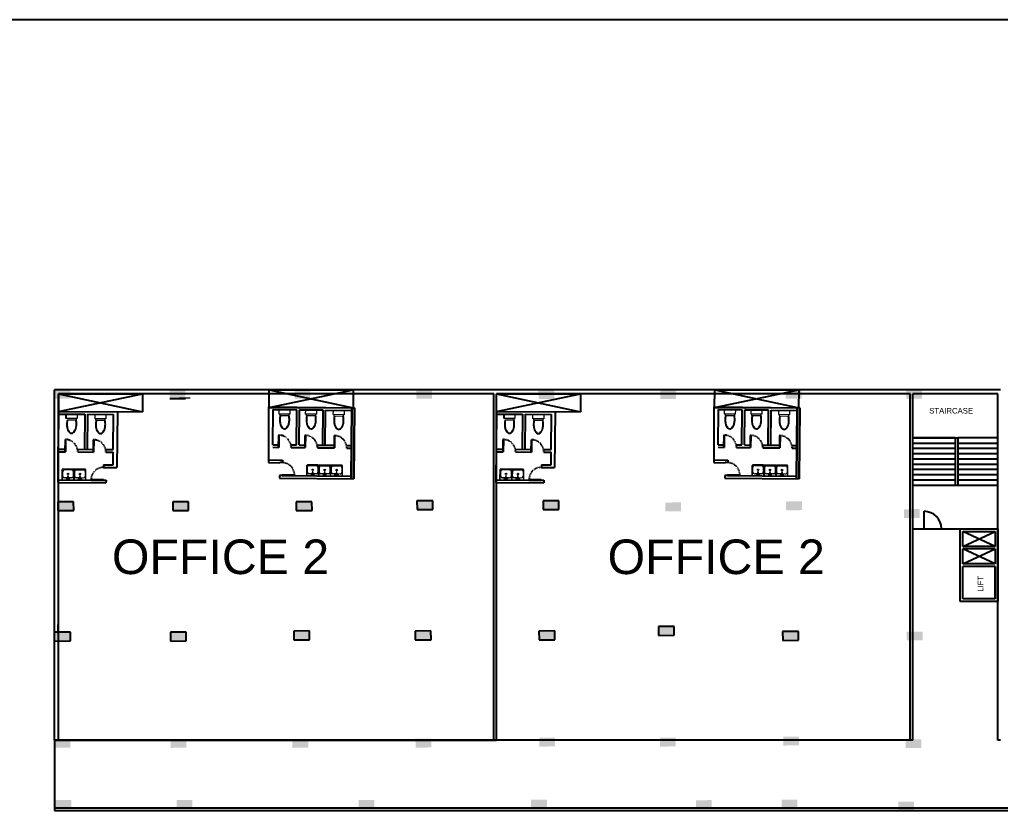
# Model space of a CAD drawing. Header units: millimetres. Extents: x 3888 to 203101, y 1597 to 141586.
# Drawn here: x 101660 to 157657, y 96447 to 141586 of the extents above; entities that cross this region are included whole.
import ezdxf

# ---------------------------------------------------------------- set-up
doc = ezdxf.new("R2010")
doc.units = ezdxf.units.MM
doc.linetypes.add('ACAD_ISO03W100', pattern=[30, 12, -18])
doc.layers.add('finiture', color=7, linetype='Continuous', lineweight=20)
doc.styles.add('DIM_FONT', font='SIMPLEX', dxfattribs={"width": 0.8})
doc.styles.get("Standard").update_dxf_attribs({"font": 'arial.ttf'})

msp = doc.modelspace()

# ---------------------------------------------------------------- hatches: boundary and pattern name
h = msp.add_hatch(color=256)
h.dxf.hatch_style = 1
h.paths.add_polyline_path([(104560, 119959), (104556, 120459), (103656, 120451), (103660, 119951)])
h = msp.add_hatch(color=256)
h.dxf.hatch_style = 1
h.paths.add_polyline_path([(111128, 119957), (111123, 120457), (110223, 120449), (110228, 119949)])
h = msp.add_hatch(color=256)
h.dxf.hatch_style = 1
h.paths.add_polyline_path([(118261, 119959), (118256, 120459), (117356, 120451), (117361, 119951)])
h = msp.add_hatch(color=256)
h.dxf.hatch_style = 1
h.paths.add_polyline_path([(125204, 119950), (125200, 120450), (124300, 120442), (124304, 119942)])
h = msp.add_hatch(color=256)
h.dxf.hatch_style = 1
h.paths.add_polyline_path([(132187, 119937), (132183, 120437), (131283, 120429), (131287, 119929)])
h = msp.add_hatch(color=256)
h.dxf.hatch_style = 1
h.paths.add_polyline_path([(139138, 119937), (139133, 120437), (138233, 120429), (138238, 119929)])
h = msp.add_hatch(color=256)
h.dxf.hatch_style = 1
h.paths.add_polyline_path([(146303, 119954), (146298, 120454), (145398, 120446), (145403, 119946)])
h = msp.add_hatch(color=256)
h.dxf.hatch_style = 1
h.paths.add_polyline_path([(153187, 119951), (153183, 120451), (152283, 120443), (152287, 119943)])
h = msp.add_hatch(color=256)
h.dxf.hatch_style = 1
h.paths.add_polyline_path([(104746, 113566), (104742, 114066), (103842, 114058), (103846, 113558)])
h = msp.add_hatch(color=256)
h.dxf.hatch_style = 1
h.paths.add_polyline_path([(111306, 113566), (111302, 114066), (110402, 114058), (110406, 113558)])
h = msp.add_hatch(color=256)
h.dxf.hatch_style = 1
h.paths.add_polyline_path([(118354, 113566), (118349, 114066), (117449, 114058), (117454, 113558)])
h = msp.add_hatch(color=256)
h.dxf.hatch_style = 1
h.paths.add_polyline_path([(125249, 113625), (125245, 114125), (124345, 114118), (124349, 113618)])
h = msp.add_hatch(color=256)
h.dxf.hatch_style = 1
h.paths.add_polyline_path([(132455, 113625), (132451, 114125), (131551, 114118), (131555, 113618)])
h = msp.add_hatch(color=256)
h.dxf.hatch_style = 1
h.paths.add_polyline_path([(139426, 113526), (139422, 114026), (138522, 114018), (138527, 113518)])
h = msp.add_hatch(color=256)
h.dxf.hatch_style = 1
h.paths.add_polyline_path([(146326, 113585), (146322, 114085), (145422, 114078), (145426, 113578)])
h = msp.add_hatch(color=256)
h.dxf.hatch_style = 1
h.paths.add_polyline_path([(153053, 113145), (153049, 113645), (152149, 113637), (152153, 113137)])
h = msp.add_hatch(color=256)
h.dxf.hatch_style = 1
h.paths.add_polyline_path([(104564, 106122), (104559, 106622), (103659, 106614), (103664, 106115)])
h = msp.add_hatch(color=256)
h.dxf.hatch_style = 1
h.paths.add_polyline_path([(111173, 106122), (111169, 106622), (110269, 106614), (110273, 106115)])
h = msp.add_hatch(color=256)
h.dxf.hatch_style = 1
h.paths.add_polyline_path([(118217, 106188), (118213, 106688), (117313, 106680), (117317, 106180)])
h = msp.add_hatch(color=256)
h.dxf.hatch_style = 1
h.paths.add_polyline_path([(125151, 106188), (125147, 106688), (124247, 106680), (124251, 106180)])
h = msp.add_hatch(color=256)
h.dxf.hatch_style = 1
h.paths.add_polyline_path([(132217, 106188), (132212, 106688), (131312, 106680), (131317, 106180)])
h = msp.add_hatch(color=256)
h.dxf.hatch_style = 1
h.paths.add_polyline_path([(139036, 106444), (139032, 106944), (138132, 106937), (138136, 106437)])
h = msp.add_hatch(color=256)
h.dxf.hatch_style = 1
h.paths.add_polyline_path([(146127, 106157), (146123, 106657), (145223, 106650), (145227, 106150)])
h = msp.add_hatch(color=256)
h.dxf.hatch_style = 1
h.paths.add_polyline_path([(153216, 106157), (153211, 106657), (152311, 106650), (152316, 106150)])
h = msp.add_hatch(color=256)
h.dxf.hatch_style = 1
h.paths.add_polyline_path([(104556, 100024), (104552, 100524), (103652, 100516), (103656, 100016)])
h = msp.add_hatch(color=256)
h.dxf.hatch_style = 1
h.paths.add_polyline_path([(111188, 100024), (111184, 100524), (110284, 100516), (110288, 100016)])
h = msp.add_hatch(color=256)
h.dxf.hatch_style = 1
h.paths.add_polyline_path([(118140, 100024), (118136, 100524), (117236, 100516), (117240, 100016)])
h = msp.add_hatch(color=256)
h.dxf.hatch_style = 1
h.paths.add_polyline_path([(125165, 100038), (125161, 100538), (124261, 100531), (124265, 100031)])
h = msp.add_hatch(color=256)
h.dxf.hatch_style = 1
h.paths.add_polyline_path([(132234, 100097), (132230, 100597), (131330, 100589), (131334, 100089)])
h = msp.add_hatch(color=256)
h.dxf.hatch_style = 1
h.paths.add_polyline_path([(139117, 100097), (139113, 100597), (138213, 100589), (138217, 100089)])
h = msp.add_hatch(color=256)
h.dxf.hatch_style = 1
h.paths.add_polyline_path([(146166, 100157), (146162, 100657), (145262, 100649), (145266, 100149)])
h = msp.add_hatch(color=256)
h.dxf.hatch_style = 1
h.paths.add_polyline_path([(153146, 100012), (153141, 100512), (152241, 100504), (152246, 100004)])
h = msp.add_hatch(color=256)
h.dxf.hatch_style = 1
h.paths.add_polyline_path([(104612, 96547), (104608, 97047), (103708, 97040), (103712, 96540)])
h = msp.add_hatch(color=256)
h.dxf.hatch_style = 1
h.paths.add_polyline_path([(111522, 96547), (111517, 97047), (110618, 97040), (110622, 96540)])
h = msp.add_hatch(color=256)
h.dxf.hatch_style = 1
h.paths.add_polyline_path([(121912, 96549), (121908, 97049), (121008, 97041), (121012, 96541)])
h = msp.add_hatch(color=256)
h.dxf.hatch_style = 1
h.paths.add_polyline_path([(131767, 96565), (131763, 97065), (130863, 97057), (130867, 96557)])
h = msp.add_hatch(color=256)
h.dxf.hatch_style = 1
h.paths.add_polyline_path([(141172, 96532), (141168, 97032), (140268, 97024), (140272, 96524)])
h = msp.add_hatch(color=256)
h.dxf.hatch_style = 1
h.paths.add_polyline_path([(146073, 96567), (146068, 97067), (145168, 97059), (145173, 96559)])
h = msp.add_hatch(color=256)
h.dxf.hatch_style = 1
h.paths.add_polyline_path([(152727, 96454), (152723, 96954), (151823, 96947), (151827, 96447)])

# ---------------------------------------------------------------- linework, layer by layer
for p, q in [((3888, 141586), (203101, 141586)), ((157657, 120448), (103657, 120448)), ((103657, 100448), (103657, 120448)), ((115913, 119448), (115917, 120448)), ((115913, 119448), (120713, 120448)), ((115917, 120448), (120713, 120448)), ((115917, 120448), (120713, 119428)), ((120713, 120448), (120709, 119428)), ((141341, 119448), (141346, 120448)), ((141341, 119448), (146141, 120448)), ((141346, 120448), (146141, 120448)), ((141346, 120448), (146141, 119428)), ((146141, 120448), (146137, 119428)), ((103887, 120218), (103847, 116169)), ((103882, 119218), (103887, 120218)), ((103882, 119218), (108682, 120218)), ((128737, 120218), (103887, 120218)), ((103887, 100448), (103887, 120218)), ((103887, 120218), (108682, 120218)), ((103887, 120218), (108682, 119198)), ((108682, 120218), (108678, 119198)), ((110228, 119949), (111128, 119957)), ((128737, 100448), (128737, 120218)), ((128882, 119218), (128887, 120218)), ((128882, 119218), (133682, 120218)), ((152507, 120218), (128887, 120218)), ((128887, 100448), (128887, 120218)), ((128887, 120218), (133682, 120218)), ((128887, 120218), (133682, 119198)), ((133682, 120218), (133678, 119198)), ((152507, 100448), (152507, 120218)), ((157507, 120218), (152657, 120218)), ((152657, 100448), (152657, 120218)), ((157507, 120218), (152657, 120218)), ((157507, 100448), (157507, 120218)), ((115864, 119474), (120784, 119427)), ((115864, 119474), (115864, 116301)), ((115913, 119448), (120713, 119428)), ((116114, 117321), (116133, 119321)), ((116133, 119321), (117483, 119308)), ((117464, 117308), (117483, 119308)), ((117614, 117306), (117633, 119306)), ((117673, 119317), (117633, 119318)), ((117633, 119318), (118983, 119305)), ((118964, 117293), (118983, 119293)), ((119114, 117292), (119133, 119292)), ((119133, 119292), (120633, 119277)), ((120595, 115378), (120634, 119429)), ((120634, 119429), (120595, 115378)), ((120614, 117277), (120633, 119277)), ((120745, 115377), (120784, 119427)), ((120784, 119427), (120745, 115377)), ((141293, 119474), (146213, 119427)), ((141293, 119474), (141293, 116301)), ((141341, 119448), (146141, 119428)), ((141542, 117321), (141562, 119321)), ((141562, 119321), (142912, 119308)), ((142892, 117308), (142912, 119308)), ((143042, 117306), (143062, 119306)), ((143101, 119317), (143062, 119318)), ((143062, 119318), (144412, 119305)), ((144392, 117293), (144411, 119293)), ((144542, 117292), (144561, 119292)), ((144561, 119292), (146061, 119277)), ((146024, 115378), (146063, 119429)), ((146063, 119429), (146024, 115378)), ((146042, 117277), (146061, 119277)), ((146174, 115377), (146213, 119427)), ((146213, 119427), (146174, 115377)), ((103881, 119221), (103842, 115172)), ((103879, 119071), (105379, 119056)), ((103881, 119221), (107239, 119189)), ((103882, 119218), (108682, 119198)), ((104317, 118818), (104319, 119066)), ((105379, 119056), (105360, 117056)), ((105529, 119055), (105510, 117055)), ((105529, 119055), (107029, 119040)), ((107010, 117040), (107029, 119040)), ((107239, 119189), (107208, 116016)), ((128881, 119221), (128842, 115172)), ((128879, 119071), (130379, 119056)), ((128881, 119221), (132239, 119189)), ((128882, 119218), (133682, 119198)), ((129317, 118818), (129319, 119066)), ((130379, 119056), (130360, 117056)), ((130529, 119055), (130510, 117055)), ((130529, 119055), (132029, 119040)), ((132010, 117040), (132029, 119040)), ((132239, 119189), (132208, 116016)), ((104255, 117617), (104248, 116917)), ((104284, 117617), (104255, 117617)), ((104284, 117617), (104277, 116917)), ((105863, 117601), (105857, 116901)), ((105892, 117601), (105863, 117601)), ((105892, 117601), (105886, 116901)), ((116435, 117868), (116428, 117168)), ((116464, 117867), (116435, 117868)), ((116464, 117867), (116457, 117168)), ((117945, 117853), (117938, 117153)), ((117974, 117853), (117945, 117853)), ((117974, 117853), (117967, 117153)), ((119617, 117837), (119610, 117137)), ((119646, 117837), (119617, 117837)), ((119646, 117837), (119639, 117137)), ((129255, 117617), (129248, 116917)), ((129284, 117617), (129255, 117617)), ((129284, 117617), (129277, 116917)), ((130863, 117601), (130857, 116901)), ((130892, 117601), (130863, 117601)), ((130892, 117601), (130886, 116901)), ((141863, 117868), (141857, 117168)), ((141892, 117867), (141863, 117868)), ((141892, 117867), (141886, 117168)), ((143373, 117853), (143366, 117153)), ((143402, 117853), (143373, 117853)), ((143402, 117853), (143395, 117153)), ((145046, 117837), (145039, 117137)), ((145075, 117837), (145046, 117837)), ((145075, 117837), (145068, 117137)), ((155082, 117718), (152657, 117718)), ((152657, 117718), (155232, 117718)), ((155082, 117718), (155082, 115018)), ((157507, 117718), (155232, 117718)), ((155232, 117718), (155232, 115018)), ((103860, 117071), (104278, 117067)), ((104962, 117060), (105858, 117051)), ((106571, 117044), (107010, 117040)), ((116112, 117171), (116457, 117168)), ((116114, 117321), (116430, 117318)), ((117142, 117311), (117464, 117308)), ((117157, 117161), (117967, 117153)), ((117614, 117306), (117939, 117303)), ((118652, 117296), (119641, 117287)), ((118667, 117146), (119639, 117137)), ((120325, 117280), (120614, 117277)), ((120339, 117130), (120612, 117127)), ((120597, 115528), (120612, 117127)), ((128860, 117071), (129278, 117067)), ((129962, 117060), (130858, 117051)), ((131571, 117044), (132010, 117040)), ((141541, 117171), (141886, 117168)), ((141542, 117321), (141858, 117318)), ((142571, 117311), (142892, 117308)), ((142586, 117161), (143395, 117153)), ((143042, 117306), (143368, 117303)), ((144081, 117296), (145069, 117287)), ((144095, 117146), (145068, 117137)), ((145753, 117280), (146042, 117277)), ((145768, 117130), (146041, 117127)), ((146025, 115528), (146041, 117127)), ((152657, 117418), (155082, 117418)), ((152657, 117118), (155082, 117118)), ((155232, 117418), (157507, 117418)), ((155232, 117118), (157507, 117118)), ((103859, 116921), (104277, 116917)), ((104977, 116910), (105886, 116901)), ((106586, 116894), (107008, 116890)), ((107001, 116168), (107008, 116890)), ((128859, 116921), (129277, 116917)), ((129977, 116910), (130886, 116901)), ((131586, 116894), (132008, 116890)), ((132001, 116168), (132008, 116890)), ((152657, 116818), (155082, 116818)), ((152657, 116518), (155082, 116518)), ((155232, 116818), (157507, 116818)), ((155232, 116518), (157507, 116518)), ((106451, 116173), (106449, 116026)), ((106449, 116026), (106599, 116024)), ((106451, 116173), (107001, 116168)), ((106599, 116022), (107208, 116016)), ((115864, 116448), (116662, 116443)), ((115864, 116304), (116511, 116294)), ((116511, 116297), (116511, 116294)), ((116661, 116296), (116511, 116297)), ((116662, 116443), (116661, 116296)), ((131451, 116173), (131449, 116026)), ((131449, 116026), (131599, 116024)), ((131451, 116173), (132001, 116168)), ((131599, 116022), (132208, 116016)), ((141293, 116448), (142090, 116443)), ((141293, 116304), (141939, 116294)), ((141939, 116297), (141939, 116294)), ((142089, 116296), (141939, 116297)), ((142090, 116443), (142089, 116296)), ((152657, 116218), (155082, 116218)), ((152657, 115918), (155082, 115918)), ((155232, 116218), (157507, 116218)), ((155232, 115918), (157507, 115918)), ((116504, 115568), (116502, 115418)), ((116502, 115418), (120745, 115377)), ((116654, 115567), (116504, 115568)), ((116654, 115596), (116654, 115567)), ((117354, 115589), (116654, 115596)), ((116654, 115567), (120597, 115528)), ((117354, 115560), (116654, 115567)), ((117354, 115589), (117354, 115560)), ((141932, 115568), (141931, 115418)), ((141931, 115418), (146174, 115377)), ((142082, 115567), (141932, 115568)), ((142082, 115596), (142082, 115567)), ((142782, 115589), (142082, 115596)), ((142082, 115567), (146025, 115528)), ((142782, 115560), (142082, 115567)), ((142782, 115589), (142782, 115560)), ((152657, 115618), (155082, 115618)), ((155232, 115618), (157507, 115618)), ((103842, 115172), (106591, 115145)), ((103843, 115322), (106442, 115297)), ((105743, 115332), (105742, 115303)), ((105742, 115303), (106442, 115297)), ((105743, 115332), (106443, 115326)), ((106443, 115326), (106442, 115297)), ((106442, 115297), (106592, 115295)), ((106592, 115295), (106591, 115145)), ((128842, 115172), (131591, 115145)), ((128843, 115322), (131442, 115297)), ((130743, 115332), (130742, 115303)), ((130742, 115303), (131442, 115297)), ((130743, 115332), (131443, 115326)), ((131443, 115326), (131442, 115297)), ((131442, 115297), (131592, 115295)), ((131592, 115295), (131591, 115145)), ((152657, 115318), (155082, 115318)), ((152657, 115018), (157507, 115018)), ((155232, 115318), (157507, 115318)), ((104742, 114066), (103842, 114058)), ((103842, 114058), (103846, 113558)), ((104746, 113566), (104742, 114066)), ((111302, 114066), (110402, 114058)), ((110402, 114058), (110406, 113558)), ((111306, 113566), (111302, 114066)), ((118349, 114066), (117449, 114058)), ((117449, 114058), (117454, 113558)), ((118354, 113566), (118349, 114066)), ((125245, 114125), (124345, 114118)), ((124345, 114118), (124349, 113618)), ((125249, 113625), (125245, 114125)), ((132451, 114125), (131551, 114118)), ((131551, 114118), (131555, 113618)), ((132455, 113625), (132451, 114125)), ((103846, 113558), (104746, 113566)), ((110406, 113558), (111306, 113566)), ((117454, 113558), (118354, 113566)), ((124349, 113618), (125249, 113625)), ((131555, 113618), (132455, 113625)), ((152657, 112518), (152657, 113518)), ((153296, 112518), (153296, 113518)), ((152657, 112518), (157507, 112518)), ((155357, 110368), (155357, 112518)), ((155357, 112518), (157357, 112518)), ((155507, 111518), (155507, 112368)), ((155507, 111518), (157357, 112368)), ((157357, 111518), (155507, 112368)), ((155507, 112368), (157357, 112368)), ((157357, 112368), (157357, 111518)), ((157507, 112518), (157507, 108368)), ((157357, 111518), (155507, 111518)), ((157357, 111368), (155507, 111368)), ((155507, 110518), (155507, 111368)), ((155507, 110518), (157357, 111368)), ((157357, 110518), (155507, 111368)), ((157357, 111368), (157357, 110518)), ((155357, 108368), (155357, 110368)), ((157357, 110518), (155507, 110518)), ((157357, 110368), (155507, 110368)), ((155507, 108518), (155507, 110368)), ((157357, 108518), (157357, 110368)), ((157357, 110368), (157357, 108518)), ((157357, 108368), (155357, 108368)), ((157507, 108368), (155357, 108368)), ((157357, 108518), (155507, 108518)), ((103833, 107055), (103837, 106555)), ((104559, 106622), (103659, 106614)), ((104564, 106122), (104559, 106622)), ((111169, 106622), (110269, 106614)), ((110269, 106614), (110273, 106115)), ((111173, 106122), (111169, 106622)), ((118213, 106688), (117313, 106680)), ((117313, 106680), (117317, 106180)), ((118217, 106188), (118213, 106688)), ((125147, 106688), (124247, 106680)), ((124247, 106680), (124251, 106180)), ((125151, 106188), (125147, 106688)), ((132212, 106688), (131312, 106680)), ((131312, 106680), (131317, 106180)), ((132217, 106188), (132212, 106688)), ((139032, 106944), (138132, 106937)), ((138132, 106937), (138136, 106437)), ((138136, 106437), (139036, 106444)), ((139036, 106444), (139032, 106944)), ((146123, 106657), (145223, 106650)), ((145223, 106650), (145227, 106150)), ((146127, 106157), (146123, 106657)), ((103664, 106115), (104564, 106122)), ((110273, 106115), (111173, 106122)), ((117317, 106180), (118217, 106188)), ((124251, 106180), (125151, 106188)), ((131317, 106180), (132217, 106188)), ((145227, 106150), (146127, 106157)), ((152657, 100448), (152657, 101218)), ((103657, 100448), (108207, 100448)), ((137657, 100448), (103657, 100448)), ((103657, 100448), (106157, 100448)), ((103657, 100448), (103657, 96448)), ((103887, 100448), (128887, 100448)), ((152657, 100448), (137657, 100448)), ((157657, 100448), (157507, 100448)), ((157657, 100448), (157507, 100448)), ((103657, 96598), (172657, 96598)), ((103657, 96448), (172657, 96448))]:
    msp.add_line(p, q)
at = {"linetype": 'ACAD_ISO03W100'}
for centre, start, end in [((104277, 116917), 359.4448, 89.4448), ((105886, 116901), 359.4448, 89.4448), ((116457, 117168), 359.4448, 89.4448), ((117967, 117153), 359.4448, 89.4448), ((119639, 117137), 359.4448, 89.4448), ((129277, 116917), 359.4448, 89.4448), ((130886, 116901), 359.4448, 89.4448), ((141886, 117168), 359.4448, 89.4448), ((143395, 117153), 359.4448, 89.4448), ((145068, 117137), 359.4448, 89.4448), ((106443, 115326), 89.4448, 179.4448), ((116654, 115596), 359.4448, 89.4448), ((131443, 115326), 89.4448, 179.4448), ((142082, 115596), 359.4448, 89.4448)]:
    msp.add_arc(centre, 700, start, end, dxfattribs=at)
msp.add_arc((153296, 112518), 1000, 0, 90)
at = {"layer": 'finiture'}
for p, q in [((110774, 120001), (111395, 119995)), ((116474, 119069), (116477, 119317)), ((116477, 119317), (117097, 119311)), ((117097, 119311), (117095, 119063)), ((117991, 119071), (117994, 119319)), ((117994, 119319), (118615, 119313)), ((118615, 119313), (118612, 119065)), ((119570, 119039), (119573, 119287)), ((120193, 119281), (120191, 119033)), ((141903, 119069), (141905, 119317)), ((141905, 119317), (142526, 119311)), ((142526, 119311), (142523, 119063)), ((143420, 119071), (143422, 119319)), ((143422, 119319), (144043, 119313)), ((144043, 119313), (144041, 119065)), ((144999, 119039), (145001, 119287)), ((145622, 119281), (145619, 119033)), ((104937, 118812), (104317, 118818)), ((104370, 118742), (104896, 118737)), ((104900, 118739), (104901, 118813)), ((104940, 119060), (104937, 118812)), ((105967, 118802), (105969, 119050)), ((106587, 118796), (105967, 118802)), ((105969, 119050), (106590, 119044)), ((106020, 118726), (106020, 118802)), ((106020, 118726), (106546, 118721)), ((106550, 118723), (106550, 118797)), ((106590, 119044), (106587, 118796)), ((117095, 119063), (116474, 119069)), ((116527, 118992), (116528, 119069)), ((116528, 118993), (117054, 118987)), ((117058, 118990), (117058, 119064)), ((118612, 119065), (117991, 119071)), ((118045, 118994), (118045, 119071)), ((118045, 118994), (118571, 118989)), ((118575, 118992), (118575, 119066)), ((120191, 119033), (119570, 119039)), ((119623, 118963), (119624, 119039)), ((119624, 118963), (120150, 118958)), ((120153, 118961), (120154, 119034)), ((129937, 118812), (129317, 118818)), ((129370, 118742), (129896, 118737)), ((129900, 118739), (129901, 118813)), ((129940, 119060), (129937, 118812)), ((130967, 118802), (130969, 119050)), ((131587, 118796), (130967, 118802)), ((130969, 119050), (131590, 119044)), ((131020, 118726), (131020, 118802)), ((131020, 118726), (131546, 118721)), ((131550, 118723), (131550, 118797)), ((131590, 119044), (131587, 118796)), ((142523, 119063), (141903, 119069)), ((141956, 118992), (141957, 119069)), ((141957, 118993), (142483, 118987)), ((142486, 118990), (142487, 119064)), ((144041, 119065), (143420, 119071)), ((143473, 118994), (143474, 119071)), ((143474, 118994), (144000, 118989)), ((144003, 118992), (144004, 119066)), ((145619, 119033), (144999, 119039)), ((145052, 118963), (145053, 119039)), ((145052, 118963), (145579, 118958)), ((145582, 118961), (145583, 119034)), ((104725, 115933), (104133, 115939)), ((105405, 115927), (104813, 115933)), ((118052, 115595), (118058, 116131)), ((118058, 116131), (118053, 115595)), ((118097, 115750), (118100, 116046)), ((118693, 116167), (118101, 116173)), ((118185, 116130), (118608, 116125)), ((118692, 116040), (118689, 115744)), ((118729, 115589), (118735, 116124)), ((118735, 115589), (118740, 116124)), ((118741, 116124), (118736, 115589)), ((118780, 115743), (118782, 116039)), ((119376, 116160), (118784, 116166)), ((118868, 116123), (119291, 116119)), ((119374, 116034), (119371, 115738)), ((119412, 115582), (119417, 116118)), ((119423, 116118), (119418, 115582)), ((119418, 115582), (119423, 116118)), ((119462, 115737), (119465, 116033)), ((120058, 116154), (119466, 116159)), ((119550, 116116), (119973, 116112)), ((120057, 116027), (120054, 115731)), ((120095, 115576), (120100, 116111)), ((129725, 115933), (129133, 115939)), ((130405, 115927), (129813, 115933)), ((143487, 116131), (143481, 115595)), ((143481, 115595), (143486, 116131)), ((143525, 115750), (143528, 116046)), ((144121, 116167), (143529, 116173)), ((143613, 116130), (144036, 116125)), ((144120, 116040), (144117, 115744)), ((144158, 115589), (144163, 116124)), ((144169, 116124), (144164, 115589)), ((144164, 115589), (144169, 116124)), ((144208, 115743), (144211, 116039)), ((144804, 116160), (144212, 116166)), ((144296, 116123), (144719, 116119)), ((144803, 116034), (144800, 115738)), ((144841, 115582), (144846, 116118)), ((144846, 115582), (144851, 116118)), ((144852, 116118), (144847, 115582)), ((144890, 115737), (144893, 116033)), ((145486, 116154), (144895, 116159)), ((144979, 116116), (145401, 116112)), ((145485, 116027), (145482, 115731)), ((145523, 115576), (145528, 116111)), ((104091, 115897), (104085, 115362)), ((104085, 115362), (104090, 115897)), ((104129, 115516), (104132, 115812)), ((104389, 115429), (104213, 115431)), ((104217, 115896), (104640, 115892)), ((104412, 115570), (104382, 115401)), ((104466, 115372), (104382, 115373)), ((104440, 115570), (104412, 115570)), ((104466, 115400), (104440, 115570)), ((104636, 115427), (104460, 115429)), ((104724, 115807), (104721, 115511)), ((104762, 115355), (104767, 115891)), ((104771, 115891), (104765, 115355)), ((104765, 115355), (104770, 115891)), ((104809, 115510), (104812, 115806)), ((105069, 115423), (104893, 115424)), ((104897, 115889), (105320, 115885)), ((105146, 115366), (105061, 115366)), ((105092, 115563), (105062, 115395)), ((105120, 115563), (105092, 115563)), ((105146, 115394), (105120, 115563)), ((105316, 115420), (105140, 115422)), ((105404, 115800), (105401, 115504)), ((105442, 115349), (105447, 115884)), ((118095, 115553), (118687, 115547)), ((118357, 115663), (118181, 115665)), ((118379, 115804), (118349, 115635)), ((118434, 115606), (118349, 115607)), ((118407, 115803), (118379, 115804)), ((118434, 115634), (118407, 115803)), ((118603, 115660), (118427, 115662)), ((118778, 115546), (119369, 115540)), ((119039, 115656), (118863, 115658)), ((119062, 115797), (119032, 115628)), ((119116, 115599), (119032, 115600)), ((119090, 115797), (119062, 115797)), ((119117, 115627), (119090, 115797)), ((119286, 115654), (119110, 115656)), ((119460, 115539), (120052, 115534)), ((119722, 115650), (119546, 115651)), ((119799, 115592), (119714, 115593)), ((119744, 115790), (119715, 115621)), ((119773, 115790), (119744, 115790)), ((119799, 115621), (119773, 115790)), ((119968, 115647), (119792, 115649)), ((129091, 115897), (129085, 115362)), ((129085, 115362), (129090, 115897)), ((129129, 115516), (129132, 115812)), ((129389, 115429), (129213, 115431)), ((129217, 115896), (129640, 115892)), ((129412, 115570), (129382, 115401)), ((129466, 115372), (129382, 115373)), ((129440, 115570), (129412, 115570)), ((129466, 115400), (129440, 115570)), ((129636, 115427), (129460, 115429)), ((129724, 115807), (129721, 115511)), ((129762, 115355), (129767, 115891)), ((129771, 115891), (129765, 115355)), ((129765, 115355), (129770, 115891)), ((129809, 115510), (129812, 115806)), ((130069, 115423), (129893, 115424)), ((129897, 115889), (130320, 115885)), ((130146, 115366), (130061, 115366)), ((130092, 115563), (130062, 115395)), ((130120, 115563), (130092, 115563)), ((130146, 115394), (130120, 115563)), ((130316, 115420), (130140, 115422)), ((130404, 115800), (130401, 115504)), ((130442, 115349), (130447, 115884)), ((143523, 115553), (144115, 115547)), ((143785, 115663), (143609, 115665)), ((143808, 115804), (143778, 115635)), ((143862, 115606), (143778, 115607)), ((143836, 115803), (143808, 115804)), ((143862, 115634), (143836, 115803)), ((144032, 115660), (143856, 115662)), ((144206, 115546), (144798, 115540)), ((144468, 115656), (144292, 115658)), ((144545, 115599), (144460, 115600)), ((144490, 115797), (144461, 115628)), ((144519, 115797), (144490, 115797)), ((144545, 115627), (144519, 115797)), ((144714, 115654), (144538, 115656)), ((144889, 115539), (145480, 115534)), ((145150, 115650), (144974, 115651)), ((145173, 115790), (145143, 115621)), ((145227, 115592), (145143, 115593)), ((145201, 115790), (145173, 115790)), ((145228, 115621), (145201, 115790)), ((145397, 115647), (145221, 115649)), ((104127, 115319), (104719, 115313)), ((104807, 115312), (105399, 115307)), ((129127, 115319), (129719, 115313)), ((129807, 115312), (130399, 115307))]:
    msp.add_line(p, q, dxfattribs=at)
for centre, radius in [((118394, 115888), 42.3), ((119077, 115881), 42.3), ((119759, 115875), 42.3), ((143823, 115888), 42.3), ((144505, 115881), 42.3), ((145188, 115875), 42.3), ((104353, 115387), 28.2), ((104427, 115654), 42.3), ((104494, 115386), 28.2), ((105033, 115381), 28.2), ((105107, 115648), 42.3), ((105174, 115379), 28.2), ((118321, 115621), 28.2), ((118462, 115620), 28.2), ((119004, 115614), 28.2), ((119145, 115613), 28.2), ((119686, 115608), 28.2), ((119827, 115606), 28.2), ((129353, 115387), 28.2), ((129427, 115654), 42.3), ((129494, 115386), 28.2), ((130033, 115381), 28.2), ((130107, 115648), 42.3), ((130174, 115379), 28.2), ((143749, 115621), 28.2), ((143890, 115620), 28.2), ((144432, 115614), 28.2), ((144573, 115613), 28.2), ((145115, 115608), 28.2), ((145256, 115606), 28.2)]:
    msp.add_circle(centre, radius, dxfattribs=at)
for centre, radius, start, end in [((105346, 118492), 1007, 166.8862, 179.4448), ((104993, 118574), 608, 164.9364, 166.8862), ((104271, 118581), 608, 12.0034, 13.9533), ((104271, 118581), 645, 12.0034, 13.9533), ((103916, 118506), 1007, 359.4448, 12.0034), ((106643, 118558), 645, 164.9364, 166.8862), ((106643, 118558), 608, 164.9364, 166.8862), ((105920, 118565), 645, 12.0034, 13.9533), ((117504, 118743), 1007, 166.8862, 192.0034), ((117151, 118825), 645, 164.9364, 166.8862), ((117504, 118743), 970, 166.8862, 179.4448), ((117504, 118743), 970, 179.4448, 192.0034), ((117151, 118825), 608, 164.9364, 166.8862), ((116428, 118832), 608, 12.0034, 13.9533), ((116074, 118757), 970, 346.8862, 359.4448), ((116074, 118757), 970, 359.4448, 12.0034), ((116428, 118832), 645, 12.0034, 13.9533), ((116074, 118757), 1007, 346.8862, 359.4448), ((116074, 118757), 1007, 359.4448, 12.0034), ((119021, 118745), 1007, 166.8862, 192.0034), ((118668, 118827), 645, 164.9364, 166.8862), ((119021, 118745), 970, 166.8862, 179.4448), ((119021, 118745), 970, 179.4448, 192.0034), ((118668, 118827), 608, 164.9364, 166.8862), ((117945, 118834), 608, 12.0034, 13.9533), ((117591, 118758), 970, 346.8862, 359.4448), ((117591, 118758), 970, 359.4448, 12.0034), ((117945, 118834), 645, 12.0034, 13.9533), ((117591, 118758), 1007, 346.8862, 359.4448), ((117591, 118758), 1007, 359.4448, 12.0034), ((120600, 118713), 1007, 166.8862, 179.4448), ((120600, 118713), 1007, 179.4448, 192.0034), ((120247, 118795), 645, 164.9364, 166.8862), ((120600, 118713), 970, 166.8862, 179.4448), ((120600, 118713), 970, 179.4448, 192.0034), ((120247, 118795), 608, 164.9364, 166.8862), ((119524, 118802), 608, 12.0034, 13.9533), ((119170, 118727), 970, 346.8862, 359.4448), ((119170, 118727), 970, 359.4448, 12.0034), ((119524, 118802), 645, 12.0034, 13.9533), ((119170, 118727), 1007, 346.8862, 359.4448), ((119170, 118727), 1007, 359.4448, 12.0034), ((130346, 118492), 1007, 166.8862, 179.4448), ((129993, 118574), 608, 164.9364, 166.8862), ((129271, 118581), 608, 12.0034, 13.9533), ((129271, 118581), 645, 12.0034, 13.9533), ((128916, 118506), 1007, 359.4448, 12.0034), ((131643, 118558), 645, 164.9364, 166.8862), ((131643, 118558), 608, 164.9364, 166.8862), ((130920, 118565), 645, 12.0034, 13.9533), ((142932, 118743), 1007, 166.8862, 192.0034), ((142579, 118825), 645, 164.9364, 166.8862), ((142932, 118743), 970, 166.8862, 179.4448), ((142932, 118743), 970, 179.4448, 192.0034), ((142579, 118825), 608, 164.9364, 166.8862), ((141857, 118832), 608, 12.0034, 13.9533), ((141502, 118757), 970, 346.8862, 359.4448), ((141502, 118757), 970, 359.4448, 12.0034), ((141857, 118832), 645, 12.0034, 13.9533), ((141502, 118757), 1007, 346.8862, 359.4448), ((141502, 118757), 1007, 359.4448, 12.0034), ((144450, 118745), 1007, 166.8862, 192.0034), ((144097, 118827), 645, 164.9364, 166.8862), ((144450, 118745), 970, 166.8862, 179.4448), ((144450, 118745), 970, 179.4448, 192.0034), ((144097, 118827), 608, 164.9364, 166.8862), ((143374, 118834), 608, 12.0034, 13.9533), ((143019, 118758), 970, 346.8862, 359.4448), ((143019, 118758), 970, 359.4448, 12.0034), ((143374, 118834), 645, 12.0034, 13.9533), ((143019, 118758), 1007, 346.8862, 359.4448), ((143019, 118758), 1007, 359.4448, 12.0034), ((146028, 118713), 1007, 166.8862, 179.4448), ((146028, 118713), 1007, 179.4448, 192.0034), ((145675, 118795), 645, 164.9364, 166.8862), ((146028, 118713), 970, 166.8862, 179.4448), ((146028, 118713), 970, 179.4448, 192.0034), ((145675, 118795), 608, 164.9364, 166.8862), ((144953, 118802), 608, 12.0034, 13.9533), ((144598, 118727), 970, 346.8862, 359.4448), ((144598, 118727), 970, 359.4448, 12.0034), ((144953, 118802), 645, 12.0034, 13.9533), ((144598, 118727), 1007, 346.8862, 359.4448), ((144598, 118727), 1007, 359.4448, 12.0034), ((105346, 118492), 1007, 179.4448, 192.0034), ((104992, 118417), 645, 192.0034, 207.7165), ((105346, 118492), 970, 166.8862, 179.4448), ((105346, 118492), 970, 179.4448, 192.0034), ((104992, 118417), 608, 192.0034, 207.7165), ((104269, 118424), 608, 331.1731, 346.8862), ((104269, 118424), 645, 331.1731, 346.8862), ((103916, 118506), 970, 346.8862, 359.4448), ((103916, 118506), 970, 359.4448, 12.0034), ((103916, 118506), 1007, 346.8862, 359.4448), ((106996, 118476), 1007, 166.8862, 179.4448), ((106996, 118476), 1007, 179.4448, 192.0034), ((106642, 118401), 645, 192.0034, 207.7165), ((106996, 118476), 970, 166.8862, 179.4448), ((106996, 118476), 970, 179.4448, 192.0034), ((106642, 118401), 608, 192.0034, 207.7165), ((105919, 118408), 608, 331.1731, 346.8862), ((105919, 118408), 645, 331.1731, 346.8862), ((105920, 118565), 608, 12.0034, 13.9533), ((105566, 118490), 970, 346.8862, 359.4448), ((105566, 118490), 970, 359.4448, 12.0034), ((105566, 118490), 1007, 346.8862, 359.4448), ((105566, 118490), 1007, 359.4448, 12.0034), ((117149, 118667), 645, 192.0034, 207.7165), ((117149, 118667), 608, 192.0034, 207.7165), ((116846, 118496), 297, 205.7673, 257.9163), ((116926, 118550), 355, 207.7165, 231.8418), ((116785, 118371), 128, 231.8418, 269.4448), ((116785, 118371), 128, 269.4448, 307.0478), ((116785, 118371), 165, 269.4448, 307.0478), ((116648, 118552), 355, 307.0478, 331.1731), ((116648, 118552), 392, 307.0478, 331.1731), ((116427, 118674), 608, 331.1731, 346.8862), ((116427, 118674), 645, 331.1731, 346.8862), ((118667, 118669), 645, 192.0034, 207.7165), ((118667, 118669), 608, 192.0034, 207.7165), ((118363, 118498), 297, 205.7673, 257.9163), ((118443, 118552), 355, 207.7165, 231.8418), ((118302, 118373), 128, 231.8418, 269.4448), ((118302, 118373), 128, 269.4448, 307.0478), ((118302, 118373), 165, 269.4448, 307.0478), ((118165, 118554), 355, 307.0478, 331.1731), ((118165, 118554), 392, 307.0478, 331.1731), ((117944, 118676), 608, 331.1731, 346.8862), ((117944, 118676), 645, 331.1731, 346.8862), ((120245, 118638), 645, 192.0034, 207.7165), ((120245, 118638), 608, 192.0034, 207.7165), ((120021, 118520), 392, 207.7165, 231.8418), ((120021, 118520), 355, 207.7165, 231.8418), ((119881, 118341), 165, 231.8418, 269.4448), ((119881, 118341), 128, 231.8418, 269.4448), ((119881, 118341), 165, 269.4448, 307.0478), ((119881, 118341), 128, 269.4448, 307.0478), ((119744, 118523), 355, 307.0478, 331.1731), ((119744, 118523), 392, 307.0478, 331.1731), ((119523, 118645), 608, 331.1731, 346.8862), ((119523, 118645), 645, 331.1731, 346.8862), ((130346, 118492), 1007, 179.4448, 192.0034), ((129992, 118417), 645, 192.0034, 207.7165), ((130346, 118492), 970, 166.8862, 179.4448), ((130346, 118492), 970, 179.4448, 192.0034), ((129992, 118417), 608, 192.0034, 207.7165), ((129269, 118424), 608, 331.1731, 346.8862), ((129269, 118424), 645, 331.1731, 346.8862), ((128916, 118506), 970, 346.8862, 359.4448), ((128916, 118506), 970, 359.4448, 12.0034), ((128916, 118506), 1007, 346.8862, 359.4448), ((131996, 118476), 1007, 166.8862, 179.4448), ((131996, 118476), 1007, 179.4448, 192.0034), ((131642, 118401), 645, 192.0034, 207.7165), ((131996, 118476), 970, 166.8862, 179.4448), ((131996, 118476), 970, 179.4448, 192.0034), ((131642, 118401), 608, 192.0034, 207.7165), ((130919, 118408), 608, 331.1731, 346.8862), ((130919, 118408), 645, 331.1731, 346.8862), ((130920, 118565), 608, 12.0034, 13.9533), ((130566, 118490), 970, 346.8862, 359.4448), ((130566, 118490), 970, 359.4448, 12.0034), ((130566, 118490), 1007, 346.8862, 359.4448), ((130566, 118490), 1007, 359.4448, 12.0034), ((142578, 118667), 645, 192.0034, 207.7165), ((142578, 118667), 608, 192.0034, 207.7165), ((142274, 118496), 297, 205.7673, 257.9163), ((142354, 118550), 355, 207.7165, 231.8418), ((142214, 118371), 128, 231.8418, 269.4448), ((142214, 118371), 128, 269.4448, 307.0478), ((142214, 118371), 165, 269.4448, 307.0478), ((142077, 118552), 355, 307.0478, 331.1731), ((142077, 118552), 392, 307.0478, 331.1731), ((141855, 118674), 608, 331.1731, 346.8862), ((141855, 118674), 645, 331.1731, 346.8862), ((144095, 118669), 645, 192.0034, 207.7165), ((144095, 118669), 608, 192.0034, 207.7165), ((143791, 118498), 297, 205.7673, 257.9163), ((143871, 118552), 355, 207.7165, 231.8418), ((143731, 118373), 128, 231.8418, 269.4448), ((143731, 118373), 165, 269.4448, 307.0478), ((143731, 118373), 128, 269.4448, 307.0478), ((143594, 118554), 355, 307.0478, 331.1731), ((143594, 118554), 392, 307.0478, 331.1731), ((143372, 118676), 608, 331.1731, 346.8862), ((143372, 118676), 645, 331.1731, 346.8862), ((145674, 118638), 645, 192.0034, 207.7165), ((145674, 118638), 608, 192.0034, 207.7165), ((145450, 118520), 392, 207.7165, 231.8418), ((145450, 118520), 355, 207.7165, 231.8418), ((145310, 118341), 165, 231.8418, 269.4448), ((145310, 118341), 128, 231.8418, 269.4448), ((145310, 118341), 128, 269.4448, 307.0478), ((145310, 118341), 165, 269.4448, 307.0478), ((145173, 118523), 355, 307.0478, 331.1731), ((145173, 118523), 392, 307.0478, 331.1731), ((144951, 118645), 608, 331.1731, 346.8862), ((144951, 118645), 645, 331.1731, 346.8862), ((104768, 118299), 392, 207.7165, 231.8418), ((104768, 118299), 355, 207.7165, 231.8418), ((104627, 118120), 165, 231.8418, 269.4448), ((104627, 118120), 128, 231.8418, 269.4448), ((104627, 118120), 128, 269.4448, 307.0478), ((104627, 118120), 165, 269.4448, 307.0478), ((104491, 118302), 355, 307.0478, 331.1731), ((104491, 118302), 392, 307.0478, 331.1731), ((106418, 118283), 392, 207.7165, 231.8418), ((106418, 118283), 355, 207.7165, 231.8418), ((106277, 118104), 165, 231.8418, 269.4448), ((106277, 118104), 128, 231.8418, 269.4448), ((106277, 118104), 128, 269.4448, 307.0478), ((106277, 118104), 165, 269.4448, 307.0478), ((106140, 118286), 355, 307.0478, 331.1731), ((106140, 118286), 392, 307.0478, 331.1731), ((129768, 118299), 392, 207.7165, 231.8418), ((129768, 118299), 355, 207.7165, 231.8418), ((129627, 118120), 165, 231.8418, 269.4448), ((129627, 118120), 128, 231.8418, 269.4448), ((129627, 118120), 128, 269.4448, 307.0478), ((129627, 118120), 165, 269.4448, 307.0478), ((129491, 118302), 355, 307.0478, 331.1731), ((129491, 118302), 392, 307.0478, 331.1731), ((131418, 118283), 392, 207.7165, 231.8418), ((131418, 118283), 355, 207.7165, 231.8418), ((131277, 118104), 165, 231.8418, 269.4448), ((131277, 118104), 128, 231.8418, 269.4448), ((131277, 118104), 128, 269.4448, 307.0478), ((131277, 118104), 165, 269.4448, 307.0478), ((131140, 118286), 355, 307.0478, 331.1731), ((131140, 118286), 392, 307.0478, 331.1731), ((104133, 115897), 42.3, 89.4448, 179.4448), ((104725, 115891), 42.3, 359.4448, 89.4448), ((104813, 115890), 42.3, 89.4448, 179.4448), ((105405, 115885), 42.3, 359.4448, 89.4448), ((118100, 116130), 42.3, 89.4448, 179.4448), ((118184, 116045), 84.6, 89.4448, 179.4448), ((118607, 116041), 84.6, 359.4448, 89.4448), ((118692, 116125), 42.3, 359.4448, 89.4448), ((118783, 116124), 42.3, 89.4448, 179.4448), ((118867, 116038), 84.6, 89.4448, 179.4448), ((119290, 116034), 84.6, 359.4448, 89.4448), ((119375, 116118), 42.3, 359.4448, 89.4448), ((119466, 116117), 42.3, 89.4448, 179.4448), ((119549, 116032), 84.6, 89.4448, 179.4448), ((119972, 116028), 84.6, 359.4448, 89.4448), ((120058, 116111), 42.3, 359.4448, 89.4448), ((129133, 115897), 42.3, 89.4448, 179.4448), ((129725, 115891), 42.3, 359.4448, 89.4448), ((129813, 115890), 42.3, 89.4448, 179.4448), ((130405, 115885), 42.3, 359.4448, 89.4448), ((143529, 116130), 42.3, 89.4448, 179.4448), ((143613, 116045), 84.6, 89.4448, 179.4448), ((144035, 116041), 84.6, 359.4448, 89.4448), ((144121, 116125), 42.3, 359.4448, 89.4448), ((144212, 116124), 42.3, 89.4448, 179.4448), ((144295, 116038), 84.6, 89.4448, 179.4448), ((144718, 116034), 84.6, 359.4448, 89.4448), ((144804, 116118), 42.3, 359.4448, 89.4448), ((144894, 116117), 42.3, 89.4448, 179.4448), ((144978, 116032), 84.6, 89.4448, 179.4448), ((145401, 116028), 84.6, 359.4448, 89.4448), ((145486, 116111), 42.3, 359.4448, 89.4448), ((104214, 115516), 84.6, 179.4448, 269.4448), ((104217, 115811), 84.6, 89.4448, 179.4448), ((104637, 115511), 84.6, 269.4448, 359.4448), ((104639, 115807), 84.6, 359.4448, 89.4448), ((104720, 115356), 42.3, 269.4448, 359.4448), ((104808, 115355), 42.3, 179.4448, 269.4448), ((104894, 115509), 84.6, 179.4448, 269.4448), ((104897, 115805), 84.6, 89.4448, 179.4448), ((105317, 115505), 84.6, 269.4448, 359.4448), ((105319, 115801), 84.6, 359.4448, 89.4448), ((118095, 115595), 42.3, 179.4448, 269.4448), ((118181, 115749), 84.6, 179.4448, 269.4448), ((118604, 115745), 84.6, 269.4448, 359.4448), ((118687, 115589), 42.3, 269.4448, 359.4448), ((118778, 115588), 42.3, 179.4448, 269.4448), ((118864, 115742), 84.6, 179.4448, 269.4448), ((119287, 115738), 84.6, 269.4448, 359.4448), ((119370, 115583), 42.3, 269.4448, 359.4448), ((119460, 115582), 42.3, 179.4448, 269.4448), ((119547, 115736), 84.6, 179.4448, 269.4448), ((119969, 115732), 84.6, 269.4448, 359.4448), ((120052, 115576), 42.3, 269.4448, 359.4448), ((129214, 115516), 84.6, 179.4448, 269.4448), ((129217, 115811), 84.6, 89.4448, 179.4448), ((129637, 115511), 84.6, 269.4448, 359.4448), ((129639, 115807), 84.6, 359.4448, 89.4448), ((129720, 115356), 42.3, 269.4448, 359.4448), ((129808, 115355), 42.3, 179.4448, 269.4448), ((129894, 115509), 84.6, 179.4448, 269.4448), ((129897, 115805), 84.6, 89.4448, 179.4448), ((130317, 115505), 84.6, 269.4448, 359.4448), ((130319, 115801), 84.6, 359.4448, 89.4448), ((143524, 115595), 42.3, 179.4448, 269.4448), ((143610, 115749), 84.6, 179.4448, 269.4448), ((144033, 115745), 84.6, 269.4448, 359.4448), ((144116, 115589), 42.3, 269.4448, 359.4448), ((144206, 115588), 42.3, 179.4448, 269.4448), ((144293, 115742), 84.6, 179.4448, 269.4448), ((144715, 115738), 84.6, 269.4448, 359.4448), ((144798, 115583), 42.3, 269.4448, 359.4448), ((144889, 115582), 42.3, 179.4448, 269.4448), ((144975, 115736), 84.6, 179.4448, 269.4448), ((145398, 115732), 84.6, 269.4448, 359.4448), ((145481, 115576), 42.3, 269.4448, 359.4448), ((105400, 115349), 42.3, 269.4448, 359.4448), ((130400, 115349), 42.3, 269.4448, 359.4448)]:
    msp.add_arc(centre, radius, start, end, dxfattribs=at)

# ---------------------------------------------------------------- texts
for s, height, p in [('STAIRCASE', 316.4, (153592, 119101)), ('OFFICE 2', 1973.1, (106929, 109935)), ('OFFICE 2', 1973.1, (135230, 109935))]:
    msp.add_text(s, height=height).set_placement(p)
msp.add_text('LIFT', height=311.9, rotation=90).set_placement((156676, 108937))
at = {"layer": 'finiture', "style": 'DIM_FONT', "width": 0.8, "flags": 9}
for tag, p, s in [('YSIZE', (118391, 115550), '491'), ('XSIZE', (118391, 115550), '450'), ('YSIZE', (119074, 115543), '491'), ('XSIZE', (119074, 115543), '450'), ('YSIZE', (119756, 115537), '491'), ('XSIZE', (119756, 115537), '450'), ('YSIZE', (143819, 115550), '491'), ('XSIZE', (143819, 115550), '450'), ('YSIZE', (144502, 115543), '491'), ('XSIZE', (144502, 115543), '450'), ('YSIZE', (145184, 115537), '491'), ('XSIZE', (145184, 115537), '450'), ('YSIZE', (104423, 115316), '491'), ('XSIZE', (104423, 115316), '450'), ('YSIZE', (105103, 115310), '491'), ('XSIZE', (105103, 115310), '450'), ('YSIZE', (129423, 115316), '491'), ('XSIZE', (129423, 115316), '450'), ('YSIZE', (130103, 115310), '491'), ('XSIZE', (130103, 115310), '450')]:
    msp.add_attdef(tag, p, s, height=0.689, rotation=89.4448, dxfattribs=at)

doc.saveas('drawing.dxf')
